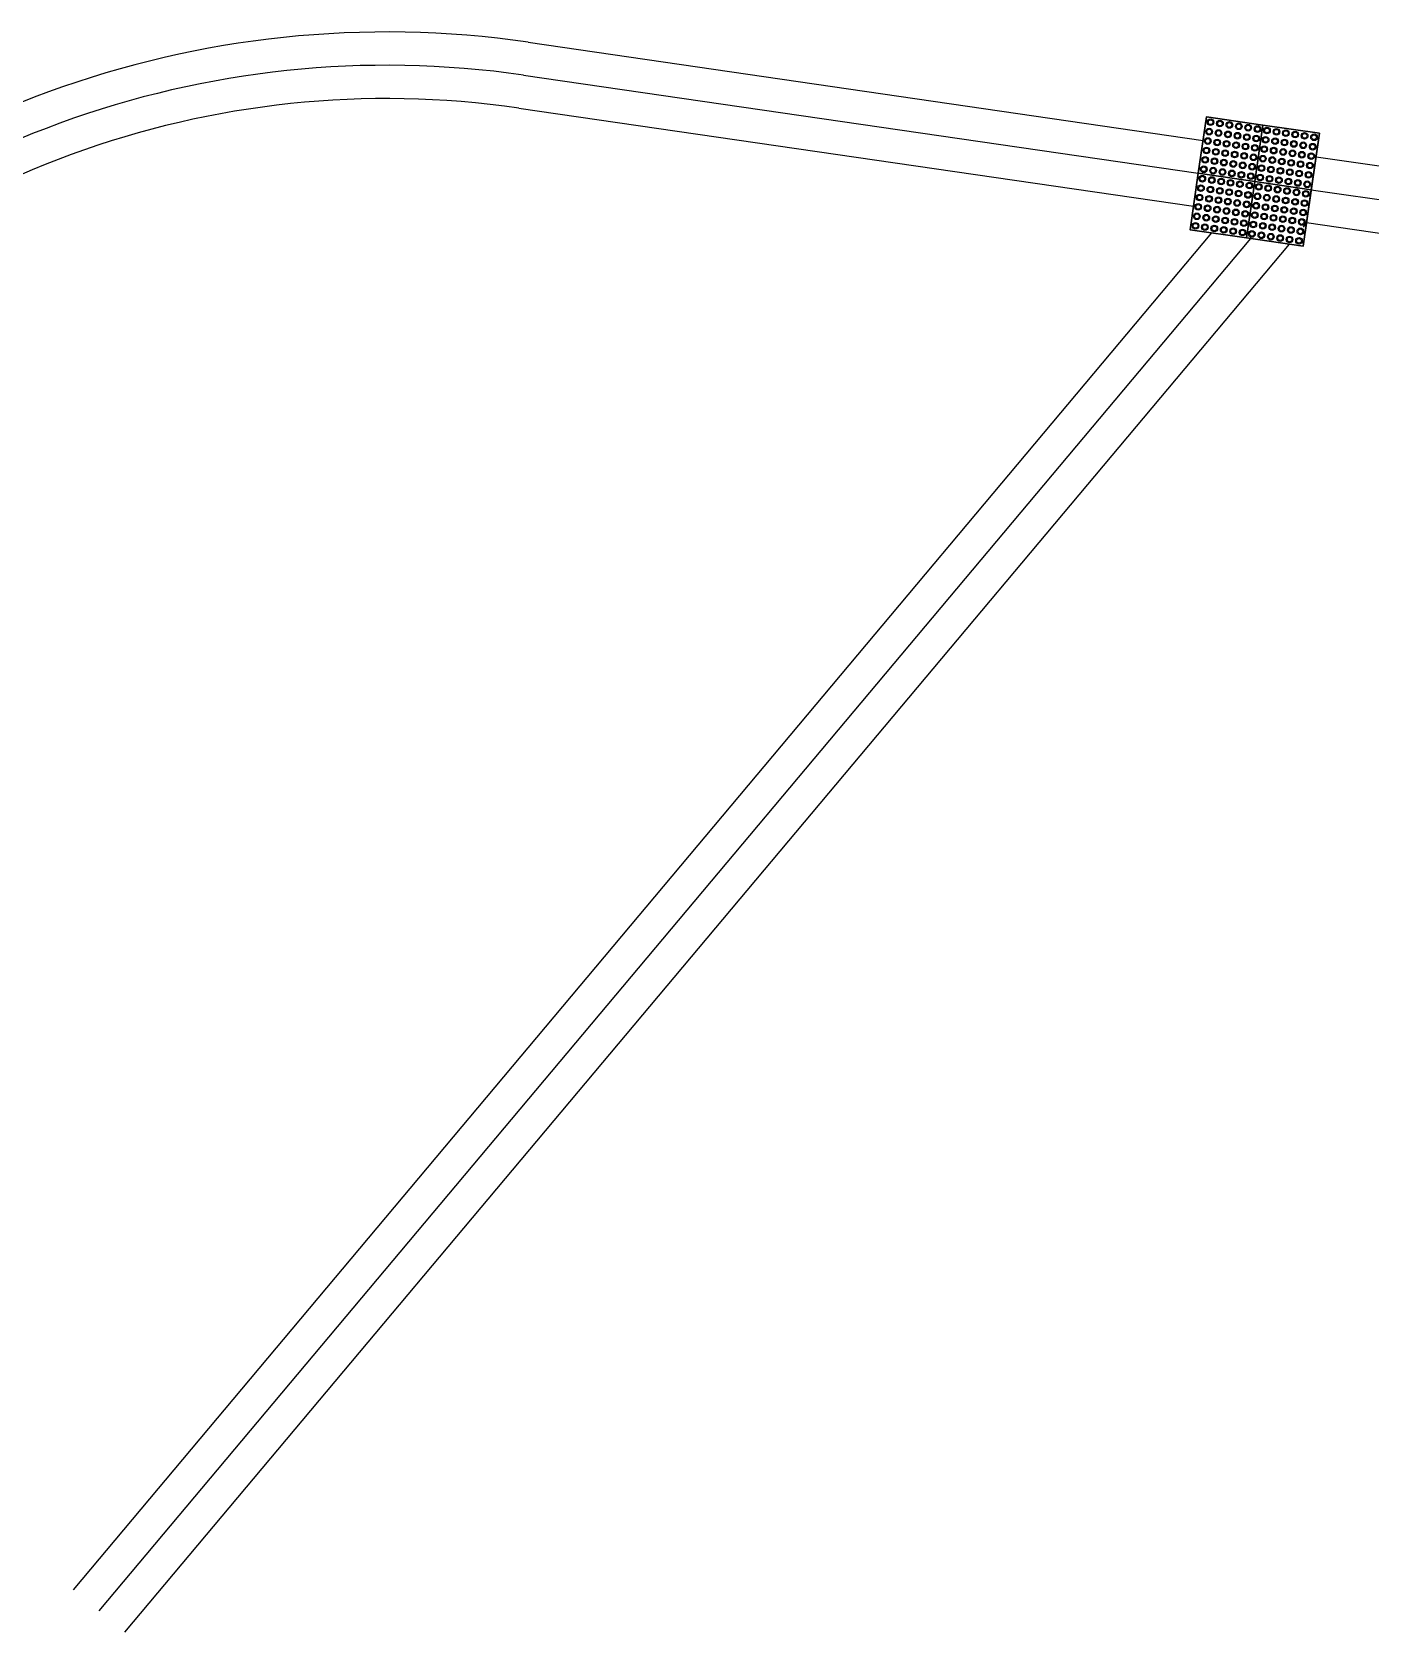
# Model space of a CAD drawing. Header units: millimetres. Extents: x 832728086 to 834530684, y 817551485 to 818349469.
# Drawn here: x 832728385.72 to 832728392.76, y 817960455.57 to 817960463.99 of the extents above; entities that cross this region are included whole.
import ezdxf

# ---------------------------------------------------------------- set-up
doc = ezdxf.new("R2010")
doc.units = ezdxf.units.MM
doc.header["$LTSCALE"] = 100
doc.layers.add('000-helpline', color=30, linetype='Continuous', lineweight=30, plot=False)
doc.layers.add('000-Tactile-l', color=8, linetype='Continuous')

# ---------------------------------------------------------------- blocks, each defined once
blk = doc.blocks.new('tactile')
at = {"layer": '000-helpline', "ltscale": 0.015}
for points in [[(834263.8964, 817943.7308), (834263.8532, 817943.4339), (834263.5563, 817943.4771), (834263.5995, 817943.774)], [(834264.1933, 817943.6876), (834264.1501, 817943.3908), (834263.8532, 817943.4339), (834263.8964, 817943.7308)], [(834263.8532, 817943.4339), (834263.81, 817943.137), (834263.5132, 817943.1802), (834263.5563, 817943.4771)], [(834264.1501, 817943.3908), (834264.1069, 817943.0939), (834263.81, 817943.137), (834263.8532, 817943.4339)]]:
    blk.add_lwpolyline(points, close=True, dxfattribs=at)
at = {"layer": '000-Tactile-l', "ltscale": 5e-05}
for p, q in [((834260.033, 817944.1662), (834263.5815, 817943.6503)), ((834260.0078, 817943.993), (834263.5563, 817943.4771)), ((834259.9827, 817943.8198), (834263.5312, 817943.3039)), ((834264.1753, 817943.5639), (834264.7603, 817943.4789)), ((834264.1501, 817943.3908), (834264.7351, 817943.3057)), ((834264.1089, 817943.1941), (834264.1241, 817943.2123)), ((834264.1249, 817943.2176), (834264.7099, 817943.1325)), ((834263.6265, 817943.1637), (834257.6396, 817936.0289)), ((834263.8301, 817943.1341), (834257.775, 817935.9179)), ((834264.0337, 817943.1045), (834257.9104, 817935.807))]:
    blk.add_line(p, q, dxfattribs=at)
at = {"layer": '000-Tactile-l'}
blk.add_lwpolyline([(834263.5995, 817943.774), (834264.1933, 817943.6876), (834264.1069, 817943.0939), (834263.5132, 817943.1802)], close=True, dxfattribs=at)
at = {"layer": '000-Tactile-l', "ltscale": 0.015}
for centre, radius in [((834263.6134, 817943.6961), 0.0175), ((834263.6134, 817943.6961), 0.0125), ((834263.6206, 817943.7456), 0.0175), ((834263.6206, 817943.7456), 0.0125), ((834263.6629, 817943.6889), 0.0175), ((834263.6629, 817943.6889), 0.0125), ((834263.6701, 817943.7384), 0.0175), ((834263.6701, 817943.7384), 0.0125), ((834263.7124, 817943.6818), 0.0175), ((834263.7196, 817943.7312), 0.0175), ((834263.7196, 817943.7312), 0.0125), ((834263.7691, 817943.724), 0.0175), ((834263.7691, 817943.724), 0.0125), ((834263.8186, 817943.7168), 0.0175), ((834263.8186, 817943.7168), 0.0125), ((834263.868, 817943.7097), 0.0175), ((834263.868, 817943.7097), 0.0125), ((834263.9175, 817943.7025), 0.0175), ((834263.9175, 817943.7025), 0.0125), ((834263.967, 817943.6953), 0.0175), ((834263.967, 817943.6953), 0.0125), ((834264.0165, 817943.6881), 0.0175), ((834264.0165, 817943.6881), 0.0125), ((834264.066, 817943.6809), 0.0175), ((834263.5991, 817943.5972), 0.0175), ((834263.6062, 817943.6467), 0.0175), ((834263.6062, 817943.6467), 0.0125), ((834263.6557, 817943.6395), 0.0175), ((834263.6557, 817943.6395), 0.0125), ((834263.7052, 817943.6323), 0.0175), ((834263.7052, 817943.6323), 0.0125), ((834263.7124, 817943.6818), 0.0125), ((834263.7547, 817943.6251), 0.0175), ((834263.7547, 817943.6251), 0.0125), ((834263.7619, 817943.6746), 0.0175), ((834263.7619, 817943.6746), 0.0125), ((834263.8042, 817943.6179), 0.0175), ((834263.8042, 817943.6179), 0.0125), ((834263.8114, 817943.6674), 0.0175), ((834263.8114, 817943.6674), 0.0125), ((834263.8536, 817943.6107), 0.0175), ((834263.8536, 817943.6107), 0.0125), ((834263.8608, 817943.6602), 0.0175), ((834263.8608, 817943.6602), 0.0125), ((834263.9031, 817943.6035), 0.0175), ((834263.9031, 817943.6035), 0.0125), ((834263.9103, 817943.653), 0.0175), ((834263.9103, 817943.653), 0.0125), ((834263.9526, 817943.5963), 0.0175), ((834263.9598, 817943.6458), 0.0175), ((834263.9598, 817943.6458), 0.0125), ((834264.0093, 817943.6386), 0.0175), ((834264.0093, 817943.6386), 0.0125), ((834264.0588, 817943.6314), 0.0175), ((834264.0588, 817943.6314), 0.0125), ((834264.066, 817943.6809), 0.0125), ((834264.1082, 817943.6242), 0.0175), ((834264.1082, 817943.6242), 0.0125), ((834264.1154, 817943.6737), 0.0175), ((834264.1154, 817943.6737), 0.0125), ((834264.1577, 817943.617), 0.0175), ((834264.1577, 817943.617), 0.0125), ((834264.1649, 817943.6665), 0.0175), ((834264.1649, 817943.6665), 0.0125), ((834263.5919, 817943.5477), 0.0175), ((834263.5919, 817943.5477), 0.0125), ((834263.5991, 817943.5972), 0.0125), ((834263.6413, 817943.5405), 0.0175), ((834263.6413, 817943.5405), 0.0125), ((834263.6485, 817943.59), 0.0175), ((834263.6485, 817943.59), 0.0125), ((834263.6908, 817943.5333), 0.0175), ((834263.6908, 817943.5333), 0.0125), ((834263.698, 817943.5828), 0.0175), ((834263.698, 817943.5828), 0.0125), ((834263.7403, 817943.5261), 0.0175), ((834263.7403, 817943.5261), 0.0125), ((834263.7475, 817943.5756), 0.0175), ((834263.7475, 817943.5756), 0.0125), ((834263.7898, 817943.5189), 0.0175), ((834263.7898, 817943.5189), 0.0125), ((834263.797, 817943.5684), 0.0175), ((834263.797, 817943.5684), 0.0125), ((834263.8393, 817943.5117), 0.0175), ((834263.8465, 817943.5612), 0.0175), ((834263.8465, 817943.5612), 0.0125), ((834263.8959, 817943.554), 0.0175), ((834263.8959, 817943.554), 0.0125), ((834263.9454, 817943.5468), 0.0175), ((834263.9454, 817943.5468), 0.0125), ((834263.9526, 817943.5963), 0.0125), ((834263.9949, 817943.5396), 0.0175), ((834263.9949, 817943.5396), 0.0125), ((834264.0021, 817943.5891), 0.0175), ((834264.0021, 817943.5891), 0.0125), ((834264.0444, 817943.5324), 0.0175), ((834264.0444, 817943.5324), 0.0125), ((834264.0516, 817943.5819), 0.0175), ((834264.0516, 817943.5819), 0.0125), ((834264.0939, 817943.5252), 0.0175), ((834264.0939, 817943.5252), 0.0125), ((834264.101, 817943.5747), 0.0175), ((834264.101, 817943.5747), 0.0125), ((834264.1433, 817943.5181), 0.0175), ((834264.1433, 817943.5181), 0.0125), ((834264.1505, 817943.5675), 0.0175), ((834264.1505, 817943.5675), 0.0125), ((834263.5775, 817943.4487), 0.0175), ((834263.5775, 817943.4487), 0.0125), ((834263.5847, 817943.4982), 0.0175), ((834263.5847, 817943.4982), 0.0125), ((834263.627, 817943.4415), 0.0175), ((834263.627, 817943.4415), 0.0125), ((834263.6341, 817943.491), 0.0175), ((834263.6341, 817943.491), 0.0125), ((834263.6764, 817943.4344), 0.0175), ((834263.6764, 817943.4344), 0.0125), ((834263.6836, 817943.4838), 0.0175), ((834263.6836, 817943.4838), 0.0125), ((834263.7331, 817943.4766), 0.0175), ((834263.7331, 817943.4766), 0.0125), ((834263.7826, 817943.4694), 0.0175), ((834263.7826, 817943.4694), 0.0125), ((834263.8321, 817943.4623), 0.0175), ((834263.8321, 817943.4623), 0.0125), ((834263.8393, 817943.5117), 0.0125), ((834263.8815, 817943.4551), 0.0175), ((834263.8815, 817943.4551), 0.0125), ((834263.8887, 817943.5045), 0.0175), ((834263.8887, 817943.5045), 0.0125), ((834263.931, 817943.4479), 0.0175), ((834263.931, 817943.4479), 0.0125), ((834263.9382, 817943.4973), 0.0175), ((834263.9382, 817943.4973), 0.0125), ((834263.9805, 817943.4407), 0.0175), ((834263.9805, 817943.4407), 0.0125), ((834263.9877, 817943.4902), 0.0175), ((834263.9877, 817943.4902), 0.0125), ((834264.03, 817943.4335), 0.0175), ((834264.03, 817943.4335), 0.0125), ((834264.0372, 817943.483), 0.0175), ((834264.0372, 817943.483), 0.0125), ((834264.0867, 817943.4758), 0.0175), ((834264.0867, 817943.4758), 0.0125), ((834264.1361, 817943.4686), 0.0175), ((834264.1361, 817943.4686), 0.0125), ((834263.5631, 817943.3498), 0.0175), ((834263.5631, 817943.3498), 0.0125), ((834263.5703, 817943.3993), 0.0175), ((834263.5703, 817943.3993), 0.0125), ((834263.6198, 817943.3921), 0.0175), ((834263.6198, 817943.3921), 0.0125), ((834263.6692, 817943.3849), 0.0175), ((834263.6692, 817943.3849), 0.0125), ((834263.7187, 817943.3777), 0.0175), ((834263.7187, 817943.3777), 0.0125), ((834263.7259, 817943.4272), 0.0175), ((834263.7259, 817943.4272), 0.0125), ((834263.7682, 817943.3705), 0.0175), ((834263.7682, 817943.3705), 0.0125), ((834263.7754, 817943.42), 0.0175), ((834263.7754, 817943.42), 0.0125), ((834263.8177, 817943.3633), 0.0175), ((834263.8177, 817943.3633), 0.0125), ((834263.8249, 817943.4128), 0.0175), ((834263.8249, 817943.4128), 0.0125), ((834263.8672, 817943.3561), 0.0175), ((834263.8672, 817943.3561), 0.0125), ((834263.8744, 817943.4056), 0.0175), ((834263.8744, 817943.4056), 0.0125), ((834263.9166, 817943.3489), 0.0175), ((834263.9166, 817943.3489), 0.0125), ((834263.9238, 817943.3984), 0.0175), ((834263.9238, 817943.3984), 0.0125), ((834263.9733, 817943.3912), 0.0175), ((834263.9733, 817943.3912), 0.0125), ((834264.0228, 817943.384), 0.0175), ((834264.0228, 817943.384), 0.0125), ((834264.0723, 817943.3768), 0.0175), ((834264.0723, 817943.3768), 0.0125), ((834264.0795, 817943.4263), 0.0175), ((834264.0795, 817943.4263), 0.0125), ((834264.1218, 817943.3696), 0.0175), ((834264.1218, 817943.3696), 0.0125), ((834264.1289, 817943.4191), 0.0175), ((834264.1289, 817943.4191), 0.0125), ((834263.5559, 817943.3003), 0.0175), ((834263.5559, 817943.3003), 0.0125), ((834263.6054, 817943.2931), 0.0175), ((834263.6054, 817943.2931), 0.0125), ((834263.6126, 817943.3426), 0.0175), ((834263.6126, 817943.3426), 0.0125), ((834263.6549, 817943.2859), 0.0175), ((834263.6549, 817943.2859), 0.0125), ((834263.662, 817943.3354), 0.0175), ((834263.662, 817943.3354), 0.0125), ((834263.7043, 817943.2787), 0.0175), ((834263.7043, 817943.2787), 0.0125), ((834263.7115, 817943.3282), 0.0175), ((834263.7115, 817943.3282), 0.0125), ((834263.7538, 817943.2715), 0.0175), ((834263.7538, 817943.2715), 0.0125), ((834263.761, 817943.321), 0.0175), ((834263.761, 817943.321), 0.0125), ((834263.8033, 817943.2643), 0.0175), ((834263.8033, 817943.2643), 0.0125), ((834263.8105, 817943.3138), 0.0175), ((834263.8105, 817943.3138), 0.0125), ((834263.86, 817943.3066), 0.0175), ((834263.86, 817943.3066), 0.0125), ((834263.9094, 817943.2994), 0.0175), ((834263.9094, 817943.2994), 0.0125), ((834263.9589, 817943.2922), 0.0175), ((834263.9589, 817943.2922), 0.0125), ((834263.9661, 817943.3417), 0.0175), ((834263.9661, 817943.3417), 0.0125), ((834264.0084, 817943.285), 0.0175), ((834264.0084, 817943.285), 0.0125), ((834264.0156, 817943.3345), 0.0175), ((834264.0156, 817943.3345), 0.0125), ((834264.0579, 817943.2778), 0.0175), ((834264.0579, 817943.2778), 0.0125), ((834264.0651, 817943.3273), 0.0175), ((834264.0651, 817943.3273), 0.0125), ((834264.1074, 817943.2707), 0.0175), ((834264.1074, 817943.2707), 0.0125), ((834264.1146, 817943.3201), 0.0175), ((834264.1146, 817943.3201), 0.0125), ((834263.5415, 817943.2013), 0.0175), ((834263.5415, 817943.2013), 0.0125), ((834263.5487, 817943.2508), 0.0175), ((834263.5487, 817943.2508), 0.0125), ((834263.591, 817943.1941), 0.0175), ((834263.591, 817943.1941), 0.0125), ((834263.5982, 817943.2436), 0.0175), ((834263.5982, 817943.2436), 0.0125), ((834263.6405, 817943.187), 0.0175), ((834263.6405, 817943.187), 0.0125), ((834263.6477, 817943.2364), 0.0175), ((834263.6477, 817943.2364), 0.0125), ((834263.6899, 817943.1798), 0.0175), ((834263.6971, 817943.2292), 0.0175), ((834263.6971, 817943.2292), 0.0125), ((834263.7466, 817943.222), 0.0175), ((834263.7466, 817943.222), 0.0125), ((834263.7961, 817943.2149), 0.0175), ((834263.7961, 817943.2149), 0.0125), ((834263.8456, 817943.2077), 0.0175), ((834263.8456, 817943.2077), 0.0125), ((834263.8528, 817943.2571), 0.0175), ((834263.8528, 817943.2571), 0.0125), ((834263.8951, 817943.2005), 0.0175), ((834263.8951, 817943.2005), 0.0125), ((834263.9023, 817943.2499), 0.0175), ((834263.9023, 817943.2499), 0.0125), ((834263.9445, 817943.1933), 0.0175), ((834263.9445, 817943.1933), 0.0125), ((834263.9517, 817943.2428), 0.0175), ((834263.9517, 817943.2428), 0.0125), ((834263.994, 817943.1861), 0.0175), ((834263.994, 817943.1861), 0.0125), ((834264.0012, 817943.2356), 0.0175), ((834264.0012, 817943.2356), 0.0125), ((834264.0435, 817943.1789), 0.0175), ((834264.0507, 817943.2284), 0.0175), ((834264.0507, 817943.2284), 0.0125), ((834264.1002, 817943.2212), 0.0175), ((834264.1002, 817943.2212), 0.0125), ((834263.6899, 817943.1798), 0.0125), ((834263.7394, 817943.1726), 0.0175), ((834263.7394, 817943.1726), 0.0125), ((834263.7889, 817943.1654), 0.0175), ((834263.7889, 817943.1654), 0.0125), ((834263.8384, 817943.1582), 0.0175), ((834263.8384, 817943.1582), 0.0125), ((834263.8879, 817943.151), 0.0175), ((834263.8879, 817943.151), 0.0125), ((834263.9373, 817943.1438), 0.0175), ((834263.9373, 817943.1438), 0.0125), ((834263.9868, 817943.1366), 0.0175), ((834263.9868, 817943.1366), 0.0125), ((834264.0363, 817943.1294), 0.0175), ((834264.0363, 817943.1294), 0.0125), ((834264.0435, 817943.1789), 0.0125), ((834264.0858, 817943.1222), 0.0175), ((834264.0858, 817943.1222), 0.0125), ((834264.093, 817943.1717), 0.0175), ((834264.093, 817943.1717), 0.0125)]:
    blk.add_circle(centre, radius, dxfattribs=at)
at = {"layer": '000-Tactile-l', "ltscale": 5e-05}
for radius in [5.175, 5, 4.825]:
    blk.add_arc((834259.2885, 817939.045), radius, 81.72803, 138.48124, dxfattribs=at)

msp = doc.modelspace()

# ---------------------------------------------------------------- block references
at = {"layer": '000-Tactile-l'}
msp.add_blockref('tactile', (831894128.3015, 817142519.7659), dxfattribs=at)

doc.saveas('drawing.dxf')
